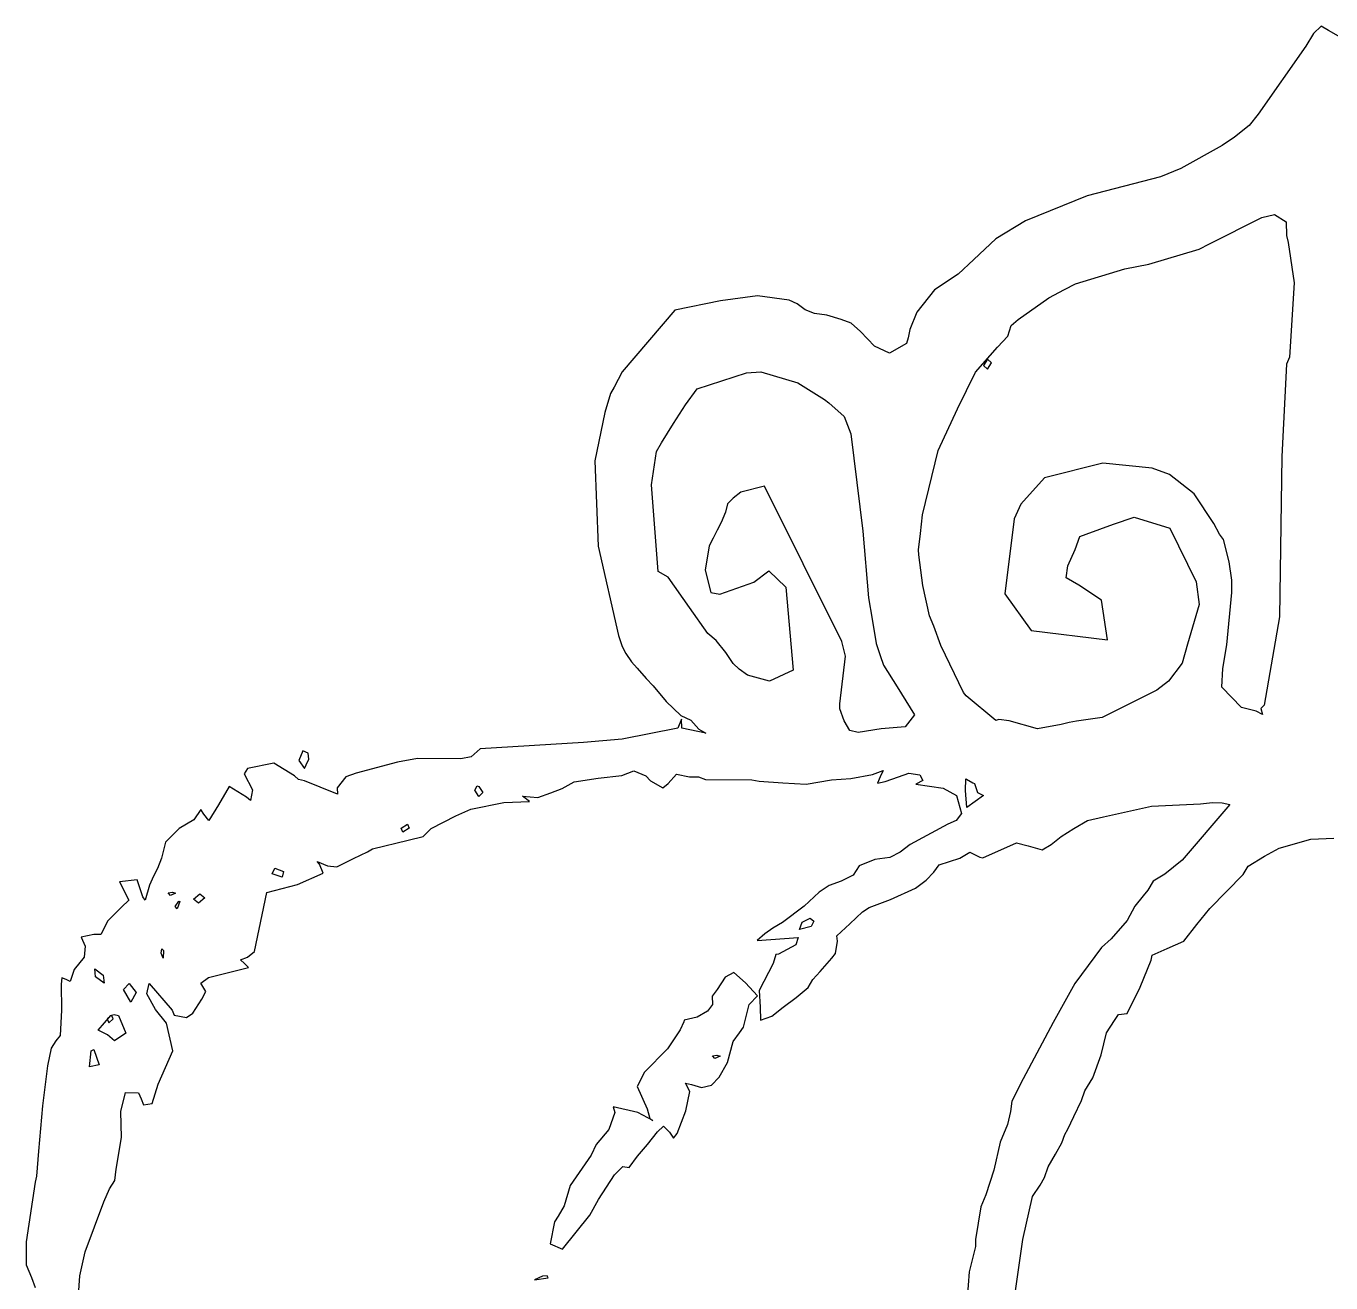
# Model space of a CAD drawing. Extents: x -16 to 63, y -3 to 108.
# Drawn here: x 53.415 to 56.231, y 41.674 to 44.385 of the extents above; entities that cross this region are included whole.
import ezdxf

# ---------------------------------------------------------------- set-up
doc = ezdxf.new("R2010")
doc.units = 0

msp = doc.modelspace()

# ---------------------------------------------------------------- linework, layer by layer
at = {"layer": 'Layer 1'}
for p, q in [((56.2096, 44.3848), (56.193266, 44.368758)), ((56.209627, 44.384751), (56.2096, 44.3848)), ((56.225961, 44.375126), (56.209627, 44.384751)), ((56.193266, 44.368758), (56.176785, 44.341339)), ((56.252358, 44.360395), (56.225961, 44.375126)), ((56.176785, 44.341339), (56.074112, 44.195059)), ((56.074112, 44.195059), (56.054569, 44.170557)), ((56.054569, 44.170557), (56.022922, 44.144889)), ((55.996524, 44.127534), (55.907269, 44.077364)), ((56.022922, 44.144889), (55.996524, 44.127534)), ((55.907269, 44.077364), (55.86337, 44.059717)), ((55.86337, 44.059717), (55.704693, 44.018881)), ((55.704693, 44.018881), (55.572122, 43.965065)), ((55.572122, 43.965065), (55.50766, 43.925688)), ((55.969126, 43.914881), (56.082154, 43.972197)), ((56.082154, 43.972197), (56.109573, 43.97832)), ((56.109552, 43.978337), (56.134492, 43.962732)), ((56.109573, 43.97832), (56.109552, 43.978337)), ((56.134492, 43.962732), (56.135365, 43.93298)), ((56.135365, 43.93298), (56.138867, 43.917666)), ((55.50766, 43.925688), (55.460553, 43.881206)), ((55.838013, 43.87142), (55.946666, 43.903797)), ((55.946666, 43.903797), (55.969126, 43.914881)), ((56.138867, 43.917666), (56.151555, 43.831037)), ((55.460553, 43.881206), (55.426717, 43.84985)), ((55.786531, 43.860919), (55.838013, 43.87142)), ((55.426717, 43.84985), (55.375235, 43.815577)), ((55.679629, 43.829126), (55.786531, 43.860919)), ((55.375235, 43.815577), (55.337607, 43.767886)), ((55.622021, 43.798499), (55.655711, 43.816583)), ((55.655711, 43.816583), (55.679629, 43.829126)), ((56.151555, 43.831037), (56.141346, 43.67061)), ((54.913495, 43.791806), (54.815197, 43.772263)), ((54.99327, 43.802598), (54.913495, 43.791806)), ((55.061962, 43.793557), (54.99327, 43.802598)), ((55.079026, 43.785827), (55.061962, 43.793557)), ((55.555955, 43.751538), (55.622021, 43.798499)), ((54.815197, 43.772263), (54.70144, 43.638672)), ((55.096235, 43.772846), (55.079026, 43.785827)), ((55.116654, 43.764971), (55.096235, 43.772846)), ((55.142905, 43.760886), (55.116654, 43.764971)), ((55.174407, 43.751552), (55.142905, 43.760886)), ((55.337607, 43.767886), (55.322148, 43.730259)), ((55.195408, 43.743968), (55.174407, 43.751552)), ((55.215535, 43.726175), (55.195408, 43.743968)), ((55.322148, 43.730259), (55.318646, 43.712612)), ((55.534079, 43.715806), (55.540933, 43.739141)), ((55.540933, 43.739141), (55.555955, 43.751538)), ((55.24587, 43.694527), (55.215535, 43.726175)), ((55.318646, 43.712612), (55.314853, 43.70007)), ((55.511619, 43.692034), (55.534079, 43.715806)), ((55.278684, 43.679068), (55.24587, 43.694527)), ((55.314853, 43.70007), (55.278684, 43.679068)), ((55.463929, 43.638509), (55.511619, 43.692034)), ((55.489576, 43.666235), (55.480971, 43.652817)), ((55.480971, 43.652817), (55.489576, 43.644796)), ((55.49818, 43.658214), (55.489576, 43.666235)), ((55.489576, 43.666235), (55.489576, 43.666235)), ((55.489576, 43.644796), (55.49818, 43.658214)), ((56.135074, 43.655442), (56.124719, 43.456221)), ((56.141346, 43.67061), (56.135074, 43.655442)), ((54.70144, 43.638672), (54.684376, 43.605712)), ((54.863478, 43.602642), (54.969943, 43.637061)), ((54.969943, 43.637061), (55.000425, 43.639249)), ((55.000421, 43.639254), (55.080634, 43.614898)), ((55.000425, 43.639249), (55.000421, 43.639254)), ((55.424988, 43.55888), (55.463929, 43.638509)), ((54.676064, 43.592148), (54.664105, 43.551312)), ((54.684376, 43.605712), (54.676064, 43.592148)), ((54.83781, 43.56764), (54.863478, 43.602642)), ((55.080634, 43.614898), (55.13795, 43.579604)), ((54.812142, 43.527242), (54.83781, 43.56764)), ((55.13795, 43.579604), (55.147138, 43.571874)), ((55.147138, 43.571874), (55.180828, 43.542269)), ((54.664105, 43.551312), (54.642666, 43.447181)), ((55.180828, 43.542269), (55.194829, 43.505225)), ((55.383132, 43.469041), (55.424988, 43.55888)), ((54.786328, 43.485968), (54.799162, 43.506386)), ((54.799162, 43.506386), (54.812142, 43.527242)), ((55.194829, 43.505225), (55.220935, 43.295358)), ((54.775681, 43.466863), (54.786328, 43.485968)), ((54.764889, 43.3954), (54.775681, 43.466863)), ((55.349588, 43.330783), (55.383132, 43.469041)), ((56.124719, 43.456221), (56.119761, 43.11072)), ((54.642666, 43.447181), (54.649812, 43.262836)), ((55.738974, 43.442217), (55.612821, 43.409985)), ((55.845439, 43.431132), (55.738974, 43.442217)), ((55.882337, 43.417569), (55.845439, 43.431132)), ((54.779036, 43.207993), (54.764889, 43.3954)), ((55.008297, 43.392047), (54.957834, 43.379067)), ((55.175286, 43.057484), (55.008297, 43.392047)), ((55.612821, 43.409985), (55.56163, 43.353836)), ((55.935861, 43.375858), (55.882337, 43.417569)), ((54.941063, 43.366233), (54.928666, 43.354128)), ((54.957834, 43.379067), (54.941063, 43.366233)), ((55.978302, 43.311542), (55.935861, 43.375858)), ((54.924149, 43.336481), (54.914961, 43.314167)), ((54.928666, 43.354128), (54.924149, 43.336481)), ((55.56163, 43.353836), (55.547192, 43.322042)), ((54.914961, 43.314167), (54.906502, 43.297542)), ((55.345212, 43.289946), (55.349588, 43.330783)), ((55.547192, 43.322042), (55.527357, 43.160303)), ((55.702954, 43.288934), (55.761874, 43.310227)), ((55.761874, 43.310227), (55.806502, 43.325103)), ((55.806502, 43.325103), (55.883507, 43.301477)), ((55.990844, 43.288936), (55.978302, 43.311542)), ((54.897897, 43.280478), (54.889292, 43.263268)), ((54.906502, 43.297542), (54.897897, 43.280478)), ((55.220935, 43.295358), (55.23304, 43.151703)), ((55.340837, 43.254653), (55.345212, 43.289946)), ((55.679181, 43.255538), (55.68939, 43.283394)), ((55.68939, 43.283394), (55.702954, 43.288934)), ((55.883507, 43.301477), (55.940239, 43.185678)), ((55.998865, 43.276977), (55.990844, 43.288936)), ((54.649812, 43.262836), (54.69371, 43.070324)), ((54.889292, 43.263268), (54.880688, 43.210911)), ((55.34171, 43.244006), (55.340837, 43.254653)), ((55.66343, 43.22039), (55.679181, 43.255538)), ((56.011553, 43.229286), (55.998865, 43.276977)), ((55.350461, 43.178086), (55.34171, 43.244006)), ((56.017243, 43.189326), (56.011553, 43.229286)), ((54.800766, 43.195742), (54.779036, 43.207993)), ((54.846998, 43.130258), (54.800766, 43.195742)), ((54.880688, 43.210911), (54.892501, 43.163075)), ((54.98584, 43.184949), (55.017925, 43.209889)), ((55.017925, 43.209889), (55.054678, 43.174595)), ((55.659928, 43.194576), (55.66343, 43.22039)), ((54.912336, 43.159573), (54.98584, 43.184949)), ((55.054678, 43.174595), (55.070429, 42.995209)), ((55.364608, 43.112602), (55.350461, 43.178086)), ((55.686763, 43.178971), (55.659928, 43.194576)), ((55.736058, 43.146156), (55.686763, 43.178971)), ((55.940239, 43.185678), (55.946803, 43.136967)), ((56.016945, 43.162928), (56.017243, 43.189326)), ((54.892501, 43.163075), (54.912336, 43.159573)), ((55.23304, 43.151703), (55.240915, 43.105033)), ((55.527357, 43.160303), (55.58409, 43.080673)), ((55.748746, 43.060839), (55.736058, 43.146156)), ((56.00659, 43.050046), (56.016945, 43.162928)), ((54.886376, 43.074547), (54.846998, 43.130258)), ((55.373796, 43.090142), (55.364608, 43.112602)), ((55.946803, 43.136967), (55.921426, 43.051794)), ((56.119761, 43.11072), (56.086655, 42.920104)), ((55.240915, 43.105033), (55.249374, 43.053114)), ((55.389255, 43.048286), (55.373796, 43.090142)), ((54.69371, 43.070324), (54.701732, 43.046697)), ((54.904023, 43.059525), (54.886376, 43.074547)), ((54.92517, 43.03342), (54.904023, 43.059525)), ((55.183453, 43.025545), (55.175286, 43.057484)), ((55.58409, 43.080673), (55.748746, 43.060839)), ((54.701732, 43.046697), (54.709316, 43.031238)), ((54.709316, 43.031238), (54.721712, 43.0133)), ((54.940775, 43.009793), (54.92517, 43.03342)), ((55.249374, 43.053114), (55.257978, 43.026862)), ((55.257978, 43.026862), (55.265274, 43.006007)), ((55.438258, 42.947509), (55.389255, 43.048286)), ((55.921426, 43.051794), (55.909759, 43.010521)), ((55.997985, 42.999147), (56.00659, 43.050046)), ((54.721712, 43.0133), (54.733671, 42.999737)), ((54.733671, 42.999737), (54.752922, 42.977423)), ((54.953901, 42.997397), (54.940775, 43.009793)), ((55.171056, 42.923018), (55.183453, 43.025545)), ((55.265274, 43.006007), (55.295171, 42.959483)), ((55.909759, 43.010521), (55.880736, 42.971581)), ((55.995506, 42.958895), (55.997985, 42.999147)), ((54.752922, 42.977423), (54.768528, 42.961234)), ((54.971986, 42.984562), (54.953901, 42.997397)), ((55.019093, 42.971728), (54.971986, 42.984562)), ((55.070429, 42.995209), (55.019093, 42.971728)), ((55.880736, 42.971581), (55.855506, 42.95233)), ((54.768528, 42.961234), (54.796092, 42.92769)), ((55.295171, 42.959483), (55.332069, 42.898958)), ((55.443657, 42.939925), (55.438258, 42.947509)), ((55.855506, 42.95233), (55.737374, 42.89341)), ((56.038237, 42.914704), (55.995506, 42.958895)), ((54.796092, 42.92769), (54.828323, 42.897355)), ((55.171206, 42.911643), (55.171056, 42.923018)), ((55.507536, 42.886984), (55.443657, 42.939925)), ((56.069594, 42.907267), (56.038237, 42.914704)), ((56.086655, 42.920104), (56.079949, 42.912667)), ((54.82933, 42.889771), (54.821601, 42.87052)), ((54.828323, 42.897355), (54.849762, 42.88773)), ((54.829927, 42.87052), (54.82933, 42.889771)), ((54.849762, 42.88773), (54.866825, 42.868187)), ((55.180831, 42.886266), (55.171206, 42.911643)), ((55.19279, 42.865411), (55.180831, 42.886266)), ((55.332069, 42.898958), (55.312235, 42.87329)), ((55.514241, 42.88859), (55.507536, 42.886984)), ((55.536409, 42.88626), (55.514241, 42.88859)), ((55.597809, 42.868614), (55.536409, 42.88626)), ((55.682099, 42.885097), (55.665911, 42.882618)), ((55.737374, 42.89341), (55.682099, 42.885097)), ((56.083011, 42.899979), (56.069594, 42.907267)), ((56.079949, 42.912667), (56.083011, 42.899979)), ((54.821601, 42.87052), (54.701281, 42.846748)), ((54.881848, 42.859728), (54.829927, 42.87052)), ((54.866825, 42.868187), (54.881848, 42.859728)), ((55.210437, 42.860893), (55.19279, 42.865411)), ((55.260461, 42.868914), (55.210437, 42.860893)), ((55.312235, 42.87329), (55.260461, 42.868914)), ((55.648854, 42.877801), (55.597809, 42.868614)), ((55.665911, 42.882618), (55.648555, 42.877951)), ((55.648555, 42.877951), (55.648854, 42.877801)), ((54.618151, 42.839018), (54.395158, 42.825455)), ((54.701281, 42.846748), (54.618151, 42.839018)), ((54.012631, 42.821516), (54.003589, 42.800222)), ((54.023711, 42.816119), (54.012627, 42.821518)), ((54.012627, 42.821518), (54.012631, 42.821516)), ((54.019484, 42.790888), (54.025316, 42.803139)), ((54.025316, 42.803139), (54.023711, 42.816119)), ((54.259962, 42.804765), (54.216355, 42.797181)), ((54.353301, 42.804019), (54.259962, 42.804765)), ((54.375906, 42.808245), (54.353301, 42.804019)), ((54.395158, 42.825455), (54.375906, 42.808245)), ((53.892592, 42.783474), (53.885596, 42.771516)), ((53.949471, 42.794558), (53.892592, 42.783474)), ((53.994682, 42.767286), (53.949471, 42.794558)), ((54.003589, 42.800222), (54.016132, 42.783013)), ((54.016132, 42.783013), (54.019484, 42.790888)), ((54.127245, 42.773263), (54.105077, 42.765387)), ((54.216355, 42.797181), (54.127245, 42.773263)), ((54.70093, 42.767823), (54.726599, 42.778324)), ((54.726599, 42.778324), (54.752413, 42.767677)), ((55.242006, 42.77043), (55.264465, 42.77918)), ((55.264465, 42.77918), (55.258342, 42.765325)), ((55.297864, 42.765327), (55.319741, 42.773348)), ((55.319741, 42.773348), (55.344096, 42.769413)), ((53.885596, 42.771516), (53.90368, 42.737242)), ((54.002849, 42.759848), (53.994682, 42.767286)), ((54.015829, 42.756637), (54.002849, 42.759848)), ((54.049664, 42.742928), (54.015829, 42.756637)), ((54.105077, 42.765387), (54.086701, 42.741761)), ((54.383365, 42.736493), (54.388615, 42.745535)), ((54.388615, 42.745535), (54.388618, 42.745538)), ((54.388618, 42.745538), (54.39197, 42.744515)), ((54.39197, 42.744515), (54.400575, 42.731097)), ((54.57186, 42.740406), (54.597965, 42.754407)), ((54.597965, 42.754407), (54.649447, 42.762574)), ((54.649447, 42.762574), (54.70093, 42.767823)), ((54.752413, 42.767677), (54.76233, 42.756885)), ((54.76233, 42.756885), (54.789456, 42.741863)), ((54.789456, 42.741863), (54.80054, 42.75076)), ((54.80054, 42.75076), (54.818625, 42.770886)), ((54.818625, 42.770886), (54.846772, 42.765196)), ((54.846772, 42.765196), (54.866023, 42.765047)), ((54.866023, 42.765047), (54.881046, 42.759648)), ((54.881046, 42.759648), (54.981094, 42.75905)), ((54.981094, 42.75905), (54.997282, 42.756131)), ((54.997282, 42.756131), (55.048473, 42.752196)), ((55.048473, 42.752196), (55.098788, 42.749575)), ((55.098788, 42.749575), (55.153188, 42.759054)), ((55.153188, 42.759054), (55.194753, 42.761533)), ((55.194753, 42.761533), (55.242006, 42.77043)), ((55.258342, 42.765325), (55.252361, 42.751471)), ((55.252361, 42.751471), (55.268842, 42.755264)), ((55.268842, 42.755264), (55.297864, 42.765327)), ((55.35051, 42.757163), (55.335488, 42.749142)), ((55.335488, 42.749142), (55.394117, 42.740683)), ((55.344096, 42.769413), (55.35051, 42.757163)), ((55.442613, 42.736058), (55.443061, 42.761289)), ((55.443058, 42.761289), (55.444222, 42.760124)), ((55.443061, 42.761289), (55.443058, 42.761289)), ((55.444222, 42.760124), (55.457931, 42.752248)), ((55.457931, 42.752248), (55.461725, 42.750934)), ((55.461725, 42.750934), (55.468139, 42.731683)), ((53.853364, 42.744097), (53.830321, 42.704719)), ((53.890846, 42.721491), (53.853364, 42.744097)), ((53.899304, 42.713907), (53.890846, 42.721491)), ((53.90368, 42.737242), (53.899304, 42.713907)), ((54.087, 42.727906), (54.049664, 42.742928)), ((54.086701, 42.741761), (54.087, 42.727906)), ((54.39197, 42.723076), (54.383365, 42.736493)), ((54.400575, 42.731097), (54.39197, 42.723076)), ((54.501564, 42.711966), (54.486542, 42.723196)), ((54.486542, 42.723196), (54.519648, 42.720426)), ((54.519648, 42.720426), (54.547796, 42.73078)), ((54.547796, 42.73078), (54.57186, 42.740406)), ((55.394117, 42.740683), (55.423286, 42.72464)), ((55.423286, 42.72464), (55.433786, 42.685991)), ((55.445533, 42.699451), (55.442613, 42.736058)), ((55.480973, 42.72512), (55.445533, 42.699451)), ((55.468139, 42.731683), (55.480973, 42.72512)), ((53.792114, 42.695094), (53.777238, 42.672488)), ((53.798819, 42.685031), (53.792114, 42.695094)), ((53.830321, 42.704719), (53.809174, 42.67103)), ((54.342595, 42.680759), (54.375119, 42.695197)), ((54.375119, 42.695197), (54.445852, 42.710219)), ((54.445852, 42.710219), (54.501564, 42.711966)), ((55.740507, 42.678984), (55.843764, 42.701736)), ((55.843764, 42.701736), (55.949207, 42.706843)), ((56.013086, 42.705529), (55.909975, 42.585501)), ((55.949207, 42.706843), (55.975751, 42.709763)), ((55.975751, 42.709763), (55.996023, 42.709464)), ((55.996023, 42.709464), (56.013086, 42.705529)), ((53.777238, 42.672488), (53.745152, 42.65382)), ((53.809174, 42.67103), (53.798819, 42.685031)), ((54.224693, 42.654532), (54.238548, 42.662991)), ((54.238548, 42.662991), (54.2419, 42.654532)), ((54.238548, 42.662991), (54.238548, 42.662991)), ((54.289363, 42.653487), (54.342595, 42.680759)), ((55.404034, 42.663386), (55.322654, 42.619633)), ((55.422119, 42.67097), (55.404034, 42.663386)), ((55.433786, 42.685991), (55.422119, 42.67097)), ((55.676483, 42.6539), (55.705943, 42.671109)), ((55.705943, 42.671109), (55.740507, 42.678984)), ((53.745152, 42.65382), (53.715692, 42.62436)), ((54.228046, 42.645927), (54.224693, 42.654532)), ((54.2419, 42.654532), (54.228046, 42.645927)), ((54.239922, 42.628839), (54.272008, 42.63686)), ((54.272008, 42.63686), (54.289363, 42.653487)), ((55.627187, 42.619335), (55.649064, 42.63669)), ((55.649064, 42.63669), (55.676483, 42.6539)), ((56.187361, 42.630622), (56.237321, 42.633093)), ((53.715692, 42.62436), (53.707087, 42.589504)), ((54.152125, 42.603317), (54.162772, 42.610171)), ((54.162772, 42.610171), (54.239922, 42.628839)), ((55.322654, 42.619633), (55.301361, 42.602716)), ((55.47945, 42.59075), (55.552663, 42.62269)), ((55.552663, 42.62269), (55.57731, 42.616418)), ((55.57731, 42.616418), (55.607936, 42.608105)), ((55.607936, 42.608105), (55.627187, 42.619335)), ((56.087751, 42.594453), (56.119545, 42.61137)), ((56.119545, 42.61137), (56.187361, 42.630622)), ((53.707087, 42.589504), (53.698628, 42.567628)), ((54.048282, 42.57692), (54.043473, 42.582461)), ((54.043473, 42.582461), (54.065204, 42.573565)), ((54.056157, 42.557523), (54.048282, 42.57692)), ((54.086059, 42.571086), (54.121353, 42.589025)), ((54.121353, 42.589025), (54.152125, 42.603317)), ((55.246962, 42.587255), (55.212689, 42.573254)), ((55.279048, 42.591048), (55.246962, 42.587255)), ((55.301361, 42.602716), (55.279048, 42.591048)), ((55.3743, 42.559397), (55.38553, 42.575585)), ((55.38553, 42.575585), (55.430157, 42.589586)), ((55.430157, 42.589586), (55.451451, 42.60242)), ((55.451451, 42.60242), (55.473035, 42.591773)), ((55.473035, 42.591773), (55.47945, 42.59075)), ((55.909975, 42.585501), (55.872786, 42.55502)), ((56.052603, 42.572285), (56.087751, 42.594453)), ((53.690024, 42.551002), (53.681273, 42.531751)), ((53.698628, 42.567628), (53.690024, 42.551002)), ((53.945987, 42.555942), (53.951819, 42.568047)), ((53.967426, 42.548505), (53.945987, 42.555942)), ((53.951819, 42.568047), (53.951825, 42.568048)), ((53.951825, 42.568048), (53.970346, 42.561193)), ((53.970346, 42.561193), (53.967426, 42.548505)), ((54.000591, 42.533167), (54.056157, 42.557523)), ((54.065204, 42.573565), (54.086059, 42.571086)), ((55.199709, 42.553128), (55.174332, 42.540293)), ((55.212689, 42.573254), (55.199709, 42.553128)), ((55.357674, 42.542479), (55.3743, 42.559397)), ((55.872786, 42.55502), (55.847118, 42.539852)), ((55.969619, 42.481425), (56.041373, 42.5542)), ((56.041373, 42.5542), (56.052603, 42.572285)), ((53.655025, 42.542977), (53.616377, 42.538601)), ((53.616377, 42.538601), (53.636941, 42.499078)), ((53.66713, 42.506516), (53.655025, 42.542977)), ((53.681273, 42.531751), (53.671939, 42.499519)), ((53.934963, 42.515375), (54.000591, 42.533167)), ((55.147935, 42.530522), (55.126496, 42.516667)), ((55.174332, 42.540293), (55.147935, 42.530522)), ((55.280232, 42.500331), (55.334631, 42.52527)), ((55.334631, 42.52527), (55.357674, 42.542479)), ((55.836179, 42.521039), (55.825679, 42.508204)), ((55.847118, 42.539852), (55.836179, 42.521039)), ((53.636941, 42.499078), (53.621336, 42.484057)), ((53.671939, 42.499519), (53.66713, 42.506516)), ((53.721395, 42.514668), (53.731021, 42.516273)), ((53.726645, 42.509419), (53.721395, 42.514668)), ((53.737874, 42.513944), (53.726645, 42.509419)), ((53.73102, 42.516273), (53.737874, 42.513944)), ((53.731021, 42.516273), (53.73102, 42.516273)), ((53.736556, 42.485488), (53.744869, 42.496718)), ((53.747204, 42.496132), (53.741372, 42.480672)), ((53.744869, 42.496718), (53.744874, 42.496729)), ((53.744874, 42.496729), (53.747204, 42.496132)), ((53.776376, 42.501542), (53.78994, 42.512771)), ((53.786877, 42.492937), (53.776376, 42.501542)), ((53.800732, 42.504458), (53.786877, 42.492937)), ((53.78994, 42.512771), (53.800732, 42.504458)), ((53.78994, 42.512771), (53.78994, 42.512771)), ((53.908273, 42.3882), (53.934963, 42.515375)), ((55.126496, 42.516667), (55.094119, 42.486478)), ((55.234583, 42.483121), (55.280232, 42.500331)), ((55.825679, 42.508204), (55.80774, 42.486329)), ((53.621336, 42.484057), (53.591292, 42.454596)), ((53.741372, 42.480672), (53.736556, 42.485488)), ((55.094119, 42.486478), (55.047158, 42.45133)), ((55.192872, 42.448119), (55.219853, 42.473787)), ((55.219853, 42.473787), (55.234583, 42.483121)), ((55.80774, 42.486329), (55.791552, 42.455556)), ((55.941763, 42.446568), (55.969619, 42.481425)), ((53.591292, 42.454596), (53.57627, 42.42499)), ((55.02674, 42.439079), (55.00953, 42.426536)), ((55.047158, 42.45133), (55.02674, 42.439079)), ((55.084438, 42.435906), (55.089979, 42.451657)), ((55.109377, 42.44247), (55.084438, 42.435906)), ((55.089979, 42.451657), (55.107335, 42.460116)), ((55.107334, 42.460122), (55.114918, 42.454141)), ((55.107335, 42.460116), (55.107334, 42.460122)), ((55.114918, 42.454141), (55.109228, 42.442619)), ((55.109228, 42.442619), (55.109377, 42.44247)), ((55.164579, 42.422159), (55.192872, 42.448119)), ((55.791552, 42.455556), (55.756695, 42.416032)), ((55.913907, 42.410691), (55.941763, 42.446568)), ((53.561394, 42.424841), (53.533684, 42.4193)), ((53.533684, 42.4193), (53.542581, 42.399903)), ((53.57627, 42.42499), (53.561394, 42.424841)), ((55.00953, 42.426536), (54.992467, 42.411952)), ((54.992467, 42.411952), (55.081431, 42.418807)), ((55.081431, 42.418807), (55.076181, 42.402473)), ((55.16195, 42.38424), (55.166326, 42.410492)), ((55.166326, 42.410492), (55.164579, 42.422159)), ((55.756695, 42.416032), (55.736131, 42.396781)), ((55.877301, 42.394794), (55.913907, 42.410691)), ((53.542581, 42.399903), (53.540251, 42.375985)), ((53.706651, 42.385196), (53.708256, 42.394092)), ((53.711026, 42.373819), (53.706651, 42.385196)), ((53.708256, 42.394092), (53.708264, 42.394056)), ((53.708264, 42.394056), (53.711766, 42.390263)), ((53.7119, 42.3903), (53.711026, 42.373819)), ((53.711766, 42.390263), (53.7119, 42.3903)), ((53.892668, 42.376532), (53.908273, 42.3882)), ((55.033159, 42.381907), (55.02747, 42.362364)), ((55.038991, 42.38293), (55.033159, 42.381907)), ((55.076181, 42.402473), (55.038991, 42.38293)), ((55.153783, 42.373885), (55.16195, 42.38424)), ((55.736131, 42.396781), (55.67867, 42.31963)), ((55.843318, 42.370001), (55.845215, 42.38021)), ((55.845215, 42.38021), (55.877301, 42.394794)), ((53.540251, 42.375985), (53.51852, 42.349879)), ((53.565189, 42.334114), (53.563733, 42.350886)), ((53.563733, 42.350886), (53.563734, 42.350886)), ((53.563734, 42.350886), (53.581527, 42.337323)), ((53.808663, 42.332636), (53.894856, 42.354221)), ((53.877647, 42.370118), (53.892668, 42.376532)), ((53.886251, 42.362534), (53.877647, 42.370118)), ((53.894856, 42.354221), (53.886251, 42.362534)), ((55.02747, 42.362364), (54.996989, 42.30461)), ((55.128844, 42.345154), (55.153783, 42.373885)), ((55.819108, 42.311518), (55.843318, 42.370001)), ((53.491977, 42.331793), (53.490521, 42.318229)), ((53.501311, 42.327999), (53.491977, 42.331793)), ((53.509916, 42.323773), (53.501311, 42.327999)), ((53.51852, 42.349879), (53.509916, 42.323773)), ((53.583856, 42.320113), (53.565189, 42.334114)), ((53.581527, 42.337323), (53.583856, 42.320113)), ((53.791891, 42.32024), (53.808663, 42.332636)), ((54.923856, 42.33324), (54.906209, 42.306551)), ((54.942524, 42.343449), (54.923856, 42.33324)), ((54.942525, 42.343465), (54.942524, 42.343449)), ((54.96761, 42.321151), (54.942525, 42.343465)), ((55.103176, 42.310882), (55.112655, 42.328091)), ((55.112655, 42.328091), (55.128844, 42.345154)), ((53.490521, 42.318229), (53.491686, 42.261788)), ((53.625423, 42.306551), (53.637674, 42.319093)), ((53.640883, 42.279424), (53.625423, 42.306551)), ((53.637674, 42.319093), (53.652404, 42.299697)), ((53.637674, 42.319093), (53.637674, 42.319093)), ((53.652404, 42.299697), (53.640883, 42.279424)), ((53.67595, 42.29705), (53.680908, 42.319655)), ((53.694034, 42.263069), (53.67595, 42.29705)), ((53.680908, 42.319655), (53.730203, 42.261756)), ((53.802683, 42.302155), (53.791891, 42.32024)), ((53.794079, 42.285821), (53.802683, 42.302155)), ((54.906209, 42.306551), (54.895417, 42.292112)), ((54.993862, 42.293149), (54.96761, 42.321151)), ((54.996989, 42.30461), (54.999617, 42.268587)), ((55.076923, 42.289443), (55.103176, 42.310882)), ((55.67867, 42.31963), (55.631563, 42.235042)), ((55.791252, 42.25464), (55.819108, 42.311518)), ((53.774827, 42.255194), (53.794079, 42.285821)), ((54.896582, 42.274174), (54.88579, 42.260028)), ((54.895417, 42.292112), (54.896582, 42.274174)), ((54.962943, 42.225041), (54.975631, 42.273752)), ((54.975631, 42.273752), (54.993862, 42.293149)), ((54.999617, 42.268587), (55.000065, 42.24044)), ((55.024566, 42.248753), (55.048776, 42.268004)), ((55.048776, 42.268004), (55.076923, 42.289443)), ((53.491686, 42.261788), (53.488766, 42.207243)), ((53.570732, 42.218608), (53.598151, 42.250402)), ((53.598151, 42.250402), (53.590129, 42.242964)), ((53.590129, 42.242964), (53.593923, 42.23436)), ((53.593923, 42.23436), (53.603111, 42.242964)), ((53.599609, 42.25084), (53.605299, 42.252879)), ((53.603111, 42.242964), (53.599609, 42.25084)), ((53.605297, 42.252881), (53.614777, 42.250402)), ((53.605299, 42.252879), (53.605297, 42.252881)), ((53.614777, 42.250402), (53.630382, 42.212337)), ((53.717807, 42.233754), (53.694034, 42.263069)), ((53.730203, 42.261756), (53.734429, 42.251109)), ((53.734429, 42.251109), (53.761264, 42.24586)), ((53.761264, 42.24586), (53.774827, 42.255194)), ((54.835474, 42.240633), (54.8346, 42.236698)), ((54.86333, 42.247048), (54.835474, 42.240633)), ((54.88579, 42.260028), (54.86333, 42.247048)), ((55.000065, 42.24044), (55.024566, 42.248753)), ((55.746771, 42.212783), (55.763835, 42.239764)), ((55.763835, 42.239764), (55.772439, 42.252452)), ((55.772439, 42.252452), (55.791252, 42.25464)), ((53.591004, 42.208545), (53.570732, 42.218608)), ((53.630382, 42.212337), (53.606172, 42.195711)), ((53.731953, 42.174105), (53.717807, 42.233754)), ((54.826871, 42.219489), (54.799307, 42.178507)), ((54.8346, 42.236698), (54.826871, 42.219489)), ((54.940775, 42.19456), (54.954629, 42.21279)), ((54.954629, 42.21279), (54.962943, 42.225041)), ((55.631563, 42.235042), (55.5671, 42.113847)), ((55.734811, 42.165676), (55.746771, 42.212783)), ((53.478995, 42.196014), (53.469077, 42.180117)), ((53.488766, 42.207243), (53.478995, 42.196014)), ((53.606172, 42.195711), (53.591004, 42.208545)), ((54.928524, 42.149203), (54.940775, 42.19456)), ((53.469077, 42.180117), (53.461201, 42.141469)), ((53.551599, 42.139907), (53.555534, 42.17418)), ((53.555534, 42.17418), (53.561224, 42.176801)), ((53.561224, 42.176801), (53.561252, 42.176751)), ((53.561252, 42.176751), (53.572628, 42.143791)), ((53.700306, 42.102059), (53.731953, 42.174105)), ((54.799307, 42.178507), (54.750012, 42.128483)), ((54.896285, 42.163048), (54.905765, 42.164654)), ((54.901393, 42.157799), (54.896285, 42.163048)), ((54.912769, 42.162316), (54.901393, 42.157799)), ((54.905765, 42.164654), (54.905772, 42.164646)), ((54.905772, 42.164646), (54.912769, 42.162316)), ((55.716873, 42.115798), (55.734811, 42.165676)), ((53.461201, 42.141469), (53.450409, 42.055714)), ((53.5726, 42.1437), (53.551599, 42.139907)), ((53.572628, 42.143791), (53.5726, 42.1437)), ((54.750012, 42.128483), (54.734115, 42.097126)), ((54.911023, 42.117409), (54.928524, 42.149203)), ((53.687471, 42.060202), (53.700306, 42.102059)), ((54.734115, 42.097126), (54.755554, 42.04929)), ((54.847727, 42.086629), (54.837955, 42.104276)), ((54.837955, 42.104276), (54.85079, 42.101797)), ((54.85079, 42.101797), (54.872958, 42.0948)), ((54.872958, 42.0948), (54.893959, 42.099908)), ((54.893959, 42.099908), (54.911023, 42.117409)), ((55.5671, 42.113847), (55.542161, 42.065428)), ((55.700247, 42.087505), (55.716873, 42.115798)), ((53.619799, 42.04359), (53.629425, 42.084279)), ((53.629425, 42.084279), (53.657864, 42.083682)), ((53.657864, 42.083682), (53.663263, 42.070848)), ((53.663263, 42.070848), (53.668804, 42.058014)), ((54.839123, 42.044626), (54.847727, 42.086629)), ((55.692371, 42.066941), (55.700247, 42.087505)), ((53.450409, 42.055714), (53.442097, 41.957708)), ((53.620673, 41.987149), (53.619799, 42.04359)), ((53.668804, 42.058014), (53.687471, 42.060202)), ((54.685988, 42.040835), (54.672862, 42.00452)), ((54.734989, 42.041272), (54.682195, 42.053377)), ((54.682195, 42.053377), (54.685988, 42.040835)), ((54.767658, 42.023917), (54.734989, 42.041272)), ((54.755554, 42.04929), (54.761244, 42.028435)), ((54.820455, 41.995769), (54.839123, 42.044626)), ((55.53954, 42.043114), (55.532827, 42.015112)), ((55.542161, 42.065428), (55.53954, 42.043114)), ((55.676183, 42.032814), (55.692371, 42.066941)), ((54.761244, 42.028435), (54.767658, 42.023917)), ((55.532827, 42.015112), (55.51693, 41.977339)), ((55.663349, 42.005103), (55.676183, 42.032814)), ((53.609589, 41.918748), (53.620673, 41.987149)), ((54.672862, 42.00452), (54.645006, 41.972143)), ((54.756138, 41.971997), (54.777577, 41.999707)), ((54.777577, 41.999707), (54.790411, 42.011375)), ((54.790411, 42.011375), (54.803391, 41.99854)), ((54.803391, 41.99854), (54.811996, 41.985706)), ((54.811996, 41.985706), (54.820455, 41.995769)), ((55.650371, 41.975352), (55.656785, 41.993874)), ((55.656785, 41.993874), (55.663349, 42.005103)), ((53.442097, 41.957708), (53.43787, 41.904038)), ((54.645006, 41.972143), (54.634214, 41.949099)), ((54.734699, 41.946912), (54.756138, 41.971997)), ((55.51693, 41.977339), (55.503367, 41.916668)), ((55.636807, 41.950996), (55.650371, 41.975352)), ((54.634214, 41.949099), (54.589148, 41.883762)), ((54.716323, 41.922265), (54.734699, 41.946912)), ((55.620911, 41.923869), (55.636807, 41.950996)), ((53.43787, 41.904038), (53.434659, 41.890765)), ((53.606378, 41.894393), (53.609589, 41.918748)), ((54.650256, 41.853719), (54.684967, 41.906368)), ((54.684967, 41.906368), (54.702614, 41.924744)), ((54.702614, 41.924744), (54.716323, 41.922265)), ((55.503367, 41.916668), (55.486595, 41.863727)), ((55.603847, 41.884054), (55.613181, 41.900826)), ((55.613181, 41.900826), (55.620911, 41.923869)), ((53.434659, 41.890765), (53.415116, 41.762132)), ((53.582752, 41.848306), (53.595002, 41.876162)), ((53.595002, 41.876162), (53.606378, 41.894393)), ((54.589148, 41.883762), (54.576314, 41.839864)), ((55.586784, 41.85999), (55.603847, 41.884054)), ((53.542499, 41.740383), (53.582752, 41.848306)), ((54.631588, 41.8193), (54.650256, 41.853719)), ((55.486595, 41.863727), (55.47522, 41.837913)), ((55.565928, 41.766797), (55.586784, 41.85999)), ((54.56348, 41.817258), (54.555751, 41.805445)), ((54.576314, 41.839864), (54.56348, 41.817258)), ((54.57296, 41.746233), (54.631588, 41.8193)), ((55.47522, 41.837913), (55.463698, 41.767326)), ((54.555751, 41.805445), (54.546417, 41.757901)), ((53.415116, 41.762132), (53.415415, 41.712837)), ((55.463698, 41.767326), (55.463698, 41.752012)), ((55.540844, 41.591057), (55.565928, 41.766797)), ((53.538415, 41.721424), (53.542499, 41.740383)), ((54.546417, 41.757901), (54.57296, 41.746233)), ((55.463698, 41.752012), (55.45028, 41.697613)), ((53.415415, 41.712837), (53.427082, 41.684981)), ((53.530831, 41.689047), (53.538415, 41.721424)), ((53.427082, 41.684981), (53.434667, 41.663397)), ((53.526015, 41.615834), (53.530831, 41.689047)), ((54.529208, 41.68789), (54.511998, 41.68016)), ((54.511998, 41.68016), (54.541458, 41.684677)), ((54.539854, 41.688763), (54.529208, 41.68789)), ((54.539853, 41.688762), (54.539854, 41.688763)), ((54.541458, 41.684677), (54.539853, 41.688762)), ((55.45028, 41.697613), (55.443575, 41.60369))]:
    msp.add_line(p, q, dxfattribs=at)

doc.saveas('drawing.dxf')
